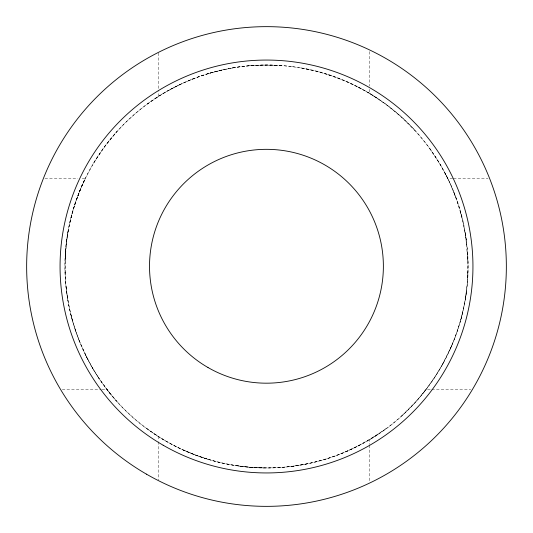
<?xml version="1.0" encoding="UTF-8"?>
<svg xmlns="http://www.w3.org/2000/svg" width="533" height="533" viewBox="0 0 533 533"><rect width="100%" height="100%" fill="white"/><g stroke="black" fill="none" stroke-linecap="round" stroke-linejoin="round"><path stroke-width="0.4" stroke-dasharray="2.67 2" d="M292.024 66.652C381.328 76.605 457.227 153.084 466.535 242.455C477.321 323.658 432.723 408.411 359.462 445.242C295.855 479.074 214.299 474.637 154.723 434.122C88.771 391.315 53.4 307.601 68.271 230.483L66.652 240.976L65.119 260.457C66.598 185.524 113.955 114.122 182.306 83.461M467.661 277.68L467.934 262.596L467.488 252.549M65.126 272.889L65.652 250.637M467.881 272.543L467.348 282.363L465.482 298.087M466.348 292.024C463.643 312.351 457.82 332.212 449.439 350.914M68.091 231.502C71.615 213.273 77.112 195.351 85.207 178.615L81.103 178.615M69.943 222.248C73.214 207.397 78.511 193.106 84.867 179.315L79.777 190.834L74.813 204.472M460.805 319.773L463.057 310.752M451.897 345.357L442.603 364.372M443.916 361.974L434.781 377.291L422.509 393.987M93.748 162.818L104.455 146.775L116.974 131.464M401.762 415.82L416.026 401.536L426.034 389.543L431.004 389.543M147.121 104.202L158.754 96.26L158.754 92.102M385.879 428.799L369.682 439.545L369.682 444.469M155.609 98.292C175.737 85.107 198.176 75.433 221.648 70.083M377.391 434.708L358.043 445.974M170.22 89.517L182.906 83.188L194.958 78.158M345.797 451.711L359.462 445.242C334.278 458.3 306.368 465.975 278.046 467.641M192.506 79.104C223.993 66.685 258.605 62.334 292.184 66.672M208.097 73.674L222.248 69.95L235.519 67.425M290.545 466.535L306.115 464.043M232.341 67.944C248.844 65.166 265.674 64.373 282.363 65.652M249.611 65.732L262.596 65.066L278.046 65.359M280.451 467.488C236.372 470.599 191.454 458.693 154.723 434.122M44.972 178.615L77.818 178.615M452.724 178.615L447.793 178.615L440.198 164.424L428.799 147.121M453.543 178.615L488.028 178.615M62.274 389.543L101.17 389.543M101.996 389.543L106.966 389.543L117.18 401.762M431.83 389.543L470.726 389.543M263.822 467.954L250.637 467.348L235.519 465.575M301.498 68.091L310.752 69.943M306.115 68.957L319.773 72.195L333.012 76.319M208.097 459.326L195.984 455.229L182.306 449.539M328.528 74.813L345.357 81.103L361.974 89.084M358.043 87.026L370.182 93.748M369.682 89.351L369.682 93.455L378.277 98.878M369.682 93.455L386.225 104.455L401.536 116.974L415.82 131.238M146.775 428.545L158.754 436.74L158.754 440.898M110.511 394.014L98.292 377.391M91.969 367.15L99.151 378.69M85.493 354.971L92.802 368.576M445.242 173.538L449.812 182.906L455.615 197.023M87.758 359.462L79.104 340.494M74.96 328.974L79.797 342.219M453.896 192.506L457.467 202.287L461.651 216.411M71.029 315.323L75.533 330.713M460.525 212.214L463.05 222.248L465.729 236.525L467.934 262.596M72.475 320.786C67.938 304.376 65.452 287.427 65.066 270.404M465.056 232.341L466.535 242.455M66.092 287.174L67.944 300.659M369.682 51.621L369.682 86.073M369.682 445.288L369.682 481.379M158.754 53.047L158.754 91.27M158.754 441.73L158.754 479.953M165.01 440.544A201.474 201.474 0 0 0 467.974 267.373A201.474 201.474 0 0 0 166.523 91.583A201.474 201.474 0 0 0 165.01 440.544"/><path stroke-width="0.8" d="M207.99 367.517A116.92 116.92 0 0 0 383.374 266.26A116.92 116.92 0 0 0 207.99 164.997A116.92 116.92 0 0 0 207.99 367.517M146.455 474.15A239.85 239.85 0 0 0 506.35 266.633A239.85 239.85 0 0 0 146.695 58.717A239.85 239.85 0 0 0 146.455 474.15M163.178 445.228A206.444 206.444 0 0 0 472.944 266.62A206.444 206.444 0 0 0 163.378 87.659A206.444 206.444 0 0 0 163.178 445.228"/></g></svg>
